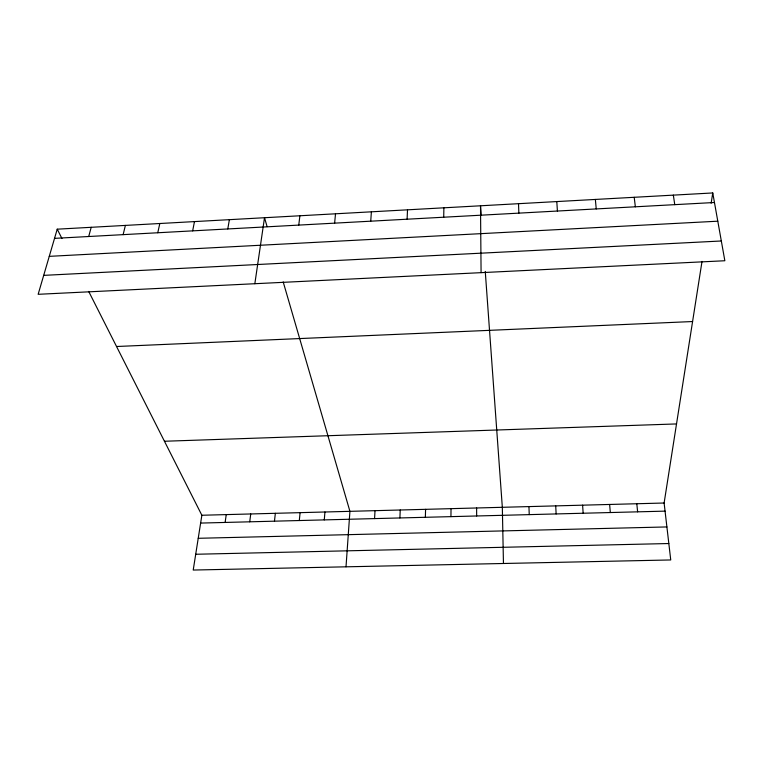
<?xml version="1.0" encoding="UTF-8"?>
<svg xmlns="http://www.w3.org/2000/svg" width="763" height="763" viewBox="0 0 763 763"><rect width="100%" height="100%" fill="white"/><g stroke="black" fill="none" stroke-linecap="round" stroke-linejoin="round"><path stroke-width="1.14" d="M450.943 516.637L451.028 508.654M443.713 217.217L443.885 207.813M425.363 517.295L425.573 509.331M399.907 517.953L400.232 509.999M407.099 219.2L407.509 209.825M374.576 518.602L375.014 510.666M346.011 566.814L349.921 511.334L283.187 281.909M370.732 221.184L371.39 211.818M324.275 519.899L324.943 511.992M334.623 223.139L335.52 213.802M299.306 520.538L300.097 512.65M274.461 521.177L275.357 513.308M298.762 225.095L299.897 215.767M249.73 521.816L250.741 513.957M225.123 522.445L226.249 514.605M254.842 283.712L264.513 217.722L267.107 226.649M88.699 291.428L201.861 515.254L193.22 570.047L670.744 559.956L664.115 503.017L702.017 261.413M711.145 203.254L712.756 192.953L57.225 229.177L38.15 294.308L724.85 260.746L712.756 192.953M227.784 228.948L229.377 219.668M192.657 230.865L194.479 221.594M157.769 232.753L159.82 223.511M123.129 234.642L125.39 225.409M88.718 236.511L91.198 227.298M54.535 238.371L714.464 202.5M49.271 256.349L717.792 221.194M43.701 275.367L721.321 240.984M116.548 346.507L692.585 321.538M164.455 441.252L676.523 423.932M201.861 515.254L664.115 503.017M200.631 523.075L665.059 511.134M198.227 538.296L666.9 526.937M195.709 554.262L668.836 543.533M57.225 229.177L61.956 238.514M673.338 195.137L674.759 204.656M634.206 197.293L635.36 206.802M636.809 503.742L637.62 511.839M595.359 199.439L596.237 208.919M609.637 504.457L610.314 512.545M481.176 215.004L480.509 205.791L481.081 272.658M485.258 271.428L502.331 507.3L503.456 563.495M582.608 505.173L583.151 513.241M556.799 201.575L557.41 211.036M555.712 505.888L556.132 513.938M518.516 203.683L518.859 213.125M528.95 506.594L529.236 514.624M476.617 507.977L476.656 515.979"/></g></svg>
